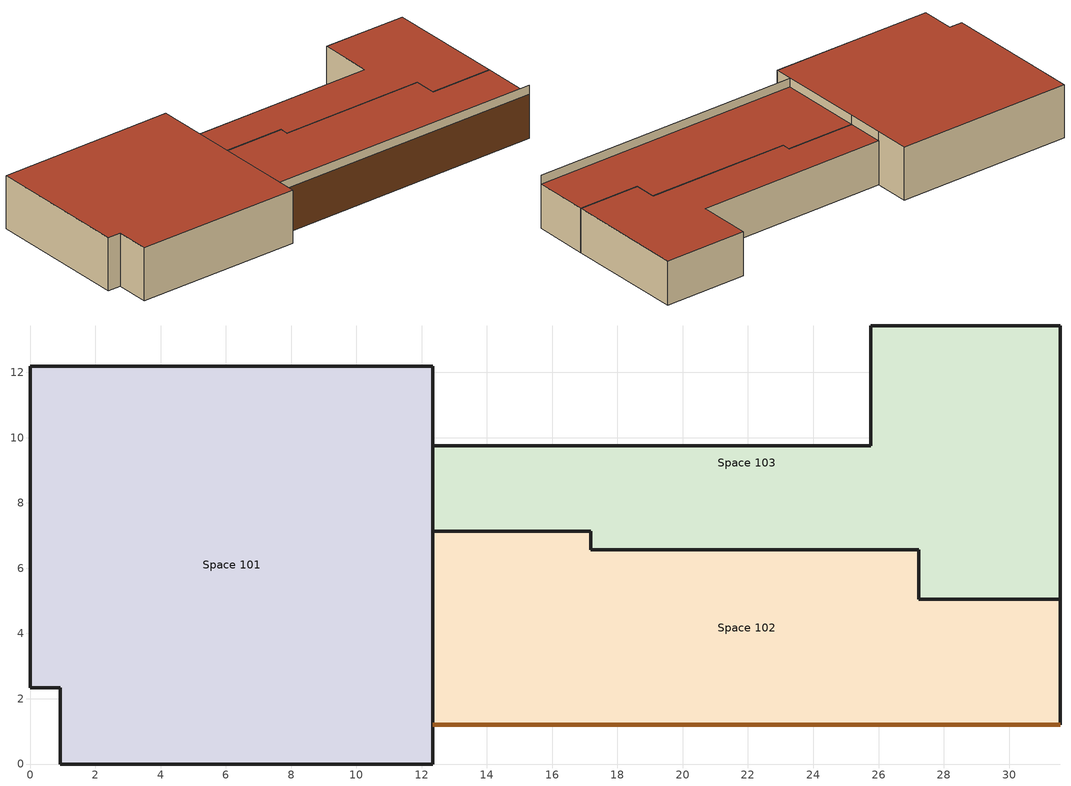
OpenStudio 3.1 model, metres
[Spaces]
Space 101
 floor ground: 12.34,12.19 12.34,0 0.91,0 0.91,2.34 0,2.34 0,12.19 z0
 wall outside: 0.91,0 12.34,0 12.34,1.21 12.34,7.14 12.34,9.75 12.34,12.19 0,12.19 0,2.34 0.91,2.34 0.91,0 z0:3.66
 roof outside: 12.34,0 12.34,12.19 0,12.19 0,2.34 0.91,2.34 0.91,0 z3.66
Space 102
 floor ground: 17.18,7.14 17.18,6.57 27.23,6.57 27.23,5.05 31.57,5.05 31.57,1.21 12.34,1.21 12.34,7.14 z0
 wall outside: 31.57,1.21 31.57,5.05 27.23,5.05 27.23,6.57 17.18,6.57 17.18,7.14 12.34,7.14 12.34,1.21 z0:3.05; 12.34,1.21 31.57,1.21 z0:3.66
 door: 12.34,1.21 31.57,1.21 z0:3.05
 roof outside: 31.57,1.21 31.57,5.05 27.23,5.05 27.23,6.57 17.18,6.57 17.18,7.14 12.34,7.14 12.34,1.21 z3.05
Space 103
 floor ground: 31.57,13.42 31.57,5.05 27.23,5.05 27.23,6.57 17.18,6.57 17.18,7.14 12.34,7.14 12.34,9.75 25.76,9.75 25.76,13.42 z0
 wall outside: 31.57,5.05 31.57,13.42 25.76,13.42 25.76,9.75 12.34,9.75 12.34,7.14 17.18,7.14 17.18,6.57 27.23,6.57 27.23,5.05 31.57,5.05 z0:3.05
 roof outside: 31.57,5.05 31.57,13.42 25.76,13.42 25.76,9.75 12.34,9.75 12.34,7.14 17.18,7.14 17.18,6.57 27.23,6.57 27.23,5.05 z3.05
[Building]
Building 1: Space Type=90.1-2010 - Office - OpenOffice; Default Construction Set=90.1-2010 - CZ2 - Office
[Site]
Site 1
[ClimateZones]
Climate Zone Institution Name 1=ASHRAE; Climate Zone Document Name 1=ANSI/ASHRAE Standard 169; Climate Zone Document Year 1=2006; Climate Zone Institution Name 2=CEC; Climate Zone Document Name 2=California Climate Zone Descriptions; Climate Zone Document Year 2=1995
[Construction]
ExtSlabCarpet 4in ClimateZone 1-8: MAT-CC05 4 HW CONCRETE, CP02 CARPET PAD
Interior Floor: F16 Acoustic tile, F05 Ceiling air space resistance, M11 100mm lightweight concrete
Interior Wall: G01a 19mm gypsum board, F04 Wall air space resistance, G01a 19mm gypsum board
Interior Ceiling: M11 100mm lightweight concrete, F05 Ceiling air space resistance, F16 Acoustic tile
Exterior Door: F08 Metal surface, I01 25mm insulation board
Interior Window: Clear 3mm
Interior Door; Interior Partition: G05 25mm wood
ASHRAE 90.1-2010 ExtWall Mass ClimateZone 2: 1IN Stucco, 8IN CONCRETE HW RefBldg, Mass Wall Insulation R-4.23 IP, 1/2IN Gypsum
ASHRAE 90.1-2010 ExtRoof IEAD ClimateZone 2-8: Roof Membrane, IEAD Roof Insulation R-19.72 IP, Metal Decking
ASHRAE 90.1-2010 ExtWindow Metal ClimateZone 2: Fixed Window 4.26/0.25/0.16
[Material] Thermal Absorptance=0.9
Name | Roughness | Thickness {m} | Conductivity {W/m-K} | Density {kg/m3} | Specific Heat {J/kg-K} | Solar Absorptance | Visible Absorptance
MAT-CC05 4 HW CONCRETE | Rough | 0.1016 | 1.311 | 2240 | 836.8 | 0.85 | 0.85
1IN Stucco | Smooth | 0.0253 | 0.6918 | 1858 | 837 | 0.92 | 0.92
1/2IN Gypsum | Smooth | 0.0127 | 0.16 | 784.9 | 830 | 0.4 | 0.4
Roof Membrane | VeryRough | 0.0095 | 0.16 | 1121.29 | 1460 | 0.7 | 0.7
Metal Decking | MediumSmooth | 0.0015 | 45.006 | 7680 | 418.4 | 0.6 | 0.6
F16 Acoustic tile | MediumSmooth | 0.0191 | 0.06 | 368 | 590 | 0.3 | 0.3
M11 100mm lightweight concrete | MediumRough | 0.1016 | 0.53 | 1280 | 840 | 0.5 | 0.5
G01a 19mm gypsum board | MediumSmooth | 0.019 | 0.16 | 800 | 1090 | 0.4 | 0.4
F08 Metal surface | Smooth | 0.0008 | 45.28 | 7824 | 500 | 0.7 | 0.7
I01 25mm insulation board | MediumRough | 0.0254 | 0.03 | 43 | 1210 | 0.6 | 0.6
G05 25mm wood | MediumSmooth | 0.0254 | 0.15 | 608 | 1630 | 0.5 | 0.5
8IN CONCRETE HW RefBldg | Rough | 0.2032 | 1.311 | 2240 | 836.8 | 0.7 | 0.7
Mass Wall Insulation R-4.23 IP | MediumRough | 0.0365372 | 0.049 | 265 | 836.8 | 0.7 | 0.7
IEAD Roof Insulation R-19.72 IP | MediumRough | 0.170137 | 0.049 | 265 | 836.8 | 0.7 | 0.7
[Material:NoMass]
CP02 CARPET PAD: Roughness=Smooth; Thermal Resistance {m2-K/W}=0.1; Thermal Absorptance=0.9; Solar Absorptance=0.8; Visible Absorptance=0.8
[Material:AirGap]
Name | Thermal Resistance {m2-K/W}
F05 Ceiling air space resistance | 0.18
F04 Wall air space resistance | 0.15
[WindowMaterial:Glazing]
Clear 3mm: Optical Data Type=SpectralAverage; Thickness {m}=0.003; Solar Transmittance at Normal Incidence=0.837; Front Side Solar Reflectance at Normal Incidence=0.075; Back Side Solar Reflectance at Normal Incidence=0; Visible Transmittance at Normal Incidence=0.898; Front Side Visible Reflectance at Normal Incidence=0.081; Back Side Visible Reflectance at Normal Incidence=0; Infrared Transmittance at Normal Incidence=0; Front Side Infrared Hemispherical Emissivity=0.84; Back Side Infrared Hemispherical Emissivity=0.84; Conductivity {W/m-K}=0.9; Dirt Correction Factor for Solar and Visible Transmittance=1; Solar Diffusing=No
[WindowMaterial:Blind]
Window Material Blind 1: Slat Width {m}=0.025; Slat Separation {m}=0.01875; Front Side Slat Beam Solar Reflectance=0.5; Back Side Slat Beam Solar Reflectance=0.5; Front Side Slat Diffuse Solar Reflectance=0.5; Back Side Slat Diffuse Solar Reflectance=0.5; Slat Beam Visible Transmittance=0
[DefaultConstructionSet]
90.1-2010 - CZ2 - Office: Default Exterior Surface Constructions=Default Surface Constructions 1; Default Interior Surface Constructions=Default Surface Constructions 2; Default Ground Contact Surface Constructions=Default Surface Constructions 3; Default Exterior SubSurface Constructions=Default Sub Surface Constructions 1; Default Interior SubSurface Constructions=Default Sub Surface Constructions 2; Interior Partition Construction=Interior Partition
[DefaultSurfaceConstructions]
Name | Floor Construction | Wall Construction | Roof Ceiling Construction
Default Surface Constructions 1 | ExtSlabCarpet 4in ClimateZone 1-8 | ASHRAE 90.1-2010 ExtWall Mass ClimateZone 2 | ASHRAE 90.1-2010 ExtRoof IEAD ClimateZone 2-8
Default Surface Constructions 2 | Interior Floor | Interior Wall | Interior Ceiling
Default Surface Constructions 3 | ExtSlabCarpet 4in ClimateZone 1-8 | ExtSlabCarpet 4in ClimateZone 1-8 | ExtSlabCarpet 4in ClimateZone 1-8
[DefaultSubSurfaceConstructions]
Name | Fixed Window Construction | Operable Window Construction | Door Construction | Tubular Daylight Dome Construction | Tubular Daylight Diffuser Construction
Default Sub Surface Constructions 1 | ASHRAE 90.1-2010 ExtWindow Metal ClimateZone 2 | ASHRAE 90.1-2010 ExtWindow Metal ClimateZone 2 | Exterior Door | Interior Window | Interior Window
Default Sub Surface Constructions 2 | Interior Window | Interior Window | Interior Door
[WindowMaterial:SimpleGlazingSystem]
Fixed Window 4.26/0.25/0.16: U-Factor {W/m2-K}=4.2587; Solar Heat Gain Coefficient=0.25; Visible Transmittance=0.16
[Lights:Definition]
90.1-2010 - Office - OpenOffice Lights Definition: Design Level Calculation Method=Watts/Area; Watts per Space Floor Area {W/m2}=10.5486
[DesignSpecification:OutdoorAir]
90.1-2010 - Office - OpenOffice Ventilation: Outdoor Air Method=Sum; Outdoor Air Flow per Person {m3/s-person}=0.00235974; Outdoor Air Flow per Floor Area {m3/s-m2}=0.0003048
[People:Definition]
90.1-2010 - Office - OpenOffice People Definition: Number of People Calculation Method=People/Area; People per Space Floor Area {person/m2}=0.0565105; Fraction Radiant=0.3
[ElectricEquipment:Definition]
90.1-2010 - Office - OpenOffice Electric Equipment Definition: Design Level Calculation Method=Watts/Area; Watts per Space Floor Area {W/m2}=7.64238
[ShadingControl]
Shading Control 1: Shading Type=InteriorBlind; Shading Device Material=Window Material Blind 1; Multiple Surface Control Type=Sequential
[SpaceType]
90.1-2010 - Office - OpenOffice: Default Schedule Set=90.1-2010 - Office - OpenOffice Schedule Set; Design Specification Outdoor Air Object=90.1-2010 - Office - OpenOffice Ventilation; Standards Building Type=Office; Standards Space Type=OpenOffice
[DefaultScheduleSet]
90.1-2010 - Office - OpenOffice Schedule Set: Number of People Schedule=Medium Office Bldg Occ; People Activity Level Schedule=Medium Office Activity; Lighting Schedule=Office Bldg Light; Electric Equipment Schedule=Medium Office Bldg Equip; Infiltration Schedule=Medium Office Infil Quarter On
[Lights]
90.1-2010 - Office - OpenOffice Lights: Lights Definition=90.1-2010 - Office - OpenOffice Lights Definition; Space or SpaceType=90.1-2010 - Office - OpenOffice; Fraction Replaceable=1
[People]
90.1-2010 - Office - OpenOffice People: People Definition=90.1-2010 - Office - OpenOffice People Definition; Space or SpaceType=90.1-2010 - Office - OpenOffice; Multiplier=1
[SpaceInfiltration:DesignFlowRate]
90.1-2010 - Office - OpenOffice Infiltration: Space or SpaceType=90.1-2010 - Office - OpenOffice; Design Flow Rate Calculation Method=Flow/ExteriorArea; Flow per Exterior Surface Area {m3/s-m2}=0.000226568
[ElectricEquipment]
90.1-2010 - Office - OpenOffice Electric Equipment: Electric Equipment Definition=90.1-2010 - Office - OpenOffice Electric Equipment Definition; Space or SpaceType=90.1-2010 - Office - OpenOffice
[BuildingStory]
Building Story 1: Nominal Z Coordinate {m}=0; Nominal Floor to Floor Height {m}=3.6576
[Space] Building Story=Building Story 1
Space 101; Space 102; Space 103
[Schedule:Ruleset]
Name | Default Day Schedule | Summer Design Day Schedule | Winter Design Day Schedule
Office Bldg Light | Office Bldg Light Default Schedule | Office Bldg Light Summer Design Day | Office Bldg Light Winter Design Day
Medium Office Bldg Occ | Medium Office Bldg Occ Default Schedule | Medium Office Bldg Occ Summer Design Day | Medium Office Bldg Occ Winter Design Day
Medium Office Activity | Medium Office Activity Default Schedule | Medium Office Activity Summer Design Day | Medium Office Activity Winter Design Day
Medium Office Infil Quarter On | Medium Office Infil Quarter On Default Schedule | Medium Office Infil Quarter On Summer Design Day | Medium Office Infil Quarter On Winter Design Day
Medium Office Bldg Equip | Medium Office Bldg Equip Default Schedule | Medium Office Bldg Equip Summer Design Day | Medium Office Bldg Equip Winter Design Day
[Schedule:Day]
Office Bldg Light Default Schedule: 5, 0, 0.05, 7, 0, 0.1, 8, 0, 0.3, 17, 0, 0.9, 18, 0, 0.7, 20, 0, 0.5, 22, 0, 0.3, 23, 0, 0.1, 24, 0, 0.05
Office Bldg Light Summer Design Day; Medium Office Infil Quarter On Rule 1 Day Schedule; Medium Office Bldg Equip Summer Design Day: 24, 0, 1
Office Bldg Light Winter Design Day; Medium Office Bldg Occ Winter Design Day; Medium Office Bldg Occ Rule 1 Day Schedule; Medium Office Bldg Equip Winter Design Day: 24, 0, 0
Office Bldg Light Rule 1 Day Schedule: 24, 0, 0.05
Office Bldg Light Rule 2 Day Schedule: 6, 0, 0.05, 8, 0, 0.1, 14, 0, 0.5, 17, 0, 0.15, 24, 0, 0.05
Medium Office Bldg Occ Default Schedule: 6, 0, 0, 7, 0, 0.1, 8, 0, 0.2, 12, 0, 0.95, 13, 0, 0.5, 17, 0, 0.95, 18, 0, 0.7, 20, 0, 0.4, 22, 0, 0.1, 24, 0, 0.05
Medium Office Bldg Occ Summer Design Day: 6, 0, 0, 22, 0, 1, 24, 0, 0.05
Medium Office Bldg Occ Rule 2 Day Schedule: 6, 0, 0, 8, 0, 0.1, 14, 0, 0.5, 17, 0, 0.1, 24, 0, 0
Medium Office Activity Default Schedule; Medium Office Activity Summer Design Day; Medium Office Activity Winter Design Day: 24, 0, 120
Medium Office Infil Quarter On Default Schedule; Medium Office Infil Quarter On Summer Design Day: 6, 0, 1, 22, 0, 0.25, 24, 0, 1
Medium Office Infil Quarter On Winter Design Day; Medium Office Infil Quarter On Rule 2 Day Schedule: 6, 0, 1, 18, 0, 0.25, 24, 0, 1
Medium Office Bldg Equip Default Schedule: 8, 0, 0.4, 12, 0, 0.9, 13, 0, 0.8, 17, 0, 0.9, 18, 0, 0.8, 20, 0, 0.6, 22, 0, 0.5, 24, 0, 0.4
Medium Office Bldg Equip Rule 1 Day Schedule: 24, 0, 0.3
Medium Office Bldg Equip Rule 2 Day Schedule: 6, 0, 0.3, 8, 0, 0.4, 14, 0, 0.5, 17, 0, 0.35, 24, 0, 0.3
[Schedule:Rule] Apply Monday=No; Apply Tuesday=No; Apply Wednesday=No; Apply Thursday=No; Apply Friday=No; Date Specification Type=DateRange; Start Month=1; Start Day=1; End Month=12; End Day=31
Name | Schedule Ruleset | Rule Order | Day Schedule | Apply Sunday | Apply Saturday
Office Bldg Light Rule 1 | Office Bldg Light | 0 | Office Bldg Light Rule 1 Day Schedule | Yes | No
Office Bldg Light Rule 2 | Office Bldg Light | 1 | Office Bldg Light Rule 2 Day Schedule | No | Yes
Medium Office Bldg Occ Rule 1 | Medium Office Bldg Occ | 0 | Medium Office Bldg Occ Rule 1 Day Schedule | Yes | No
Medium Office Bldg Occ Rule 2 | Medium Office Bldg Occ | 1 | Medium Office Bldg Occ Rule 2 Day Schedule | No | Yes
Medium Office Infil Quarter On Rule 1 | Medium Office Infil Quarter On | 0 | Medium Office Infil Quarter On Rule 1 Day Schedule | Yes | No
Medium Office Infil Quarter On Rule 2 | Medium Office Infil Quarter On | 1 | Medium Office Infil Quarter On Rule 2 Day Schedule | No | Yes
Medium Office Bldg Equip Rule 1 | Medium Office Bldg Equip | 0 | Medium Office Bldg Equip Rule 1 Day Schedule | Yes | No
Medium Office Bldg Equip Rule 2 | Medium Office Bldg Equip | 1 | Medium Office Bldg Equip Rule 2 Day Schedule | No | Yes
